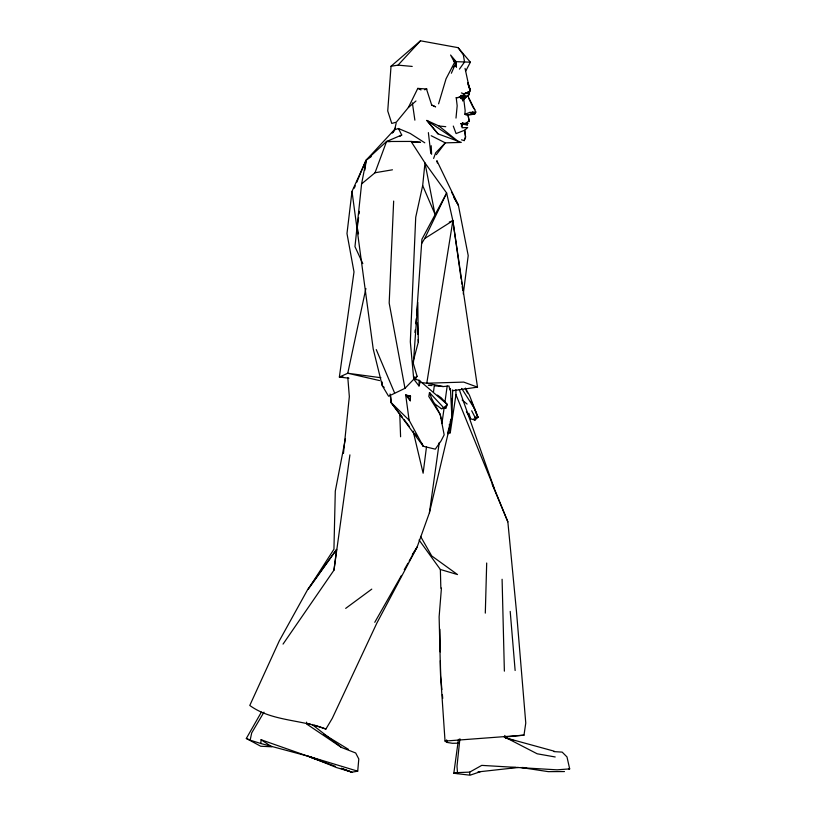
<?xml version="1.0" encoding="UTF-8"?>
<svg xmlns="http://www.w3.org/2000/svg" width="816" height="816" viewBox="0 0 816 816"><rect width="100%" height="100%" fill="white"/><g stroke="black" fill="none" stroke-linecap="round" stroke-linejoin="round"><path stroke-width="1.22" d="M461.907 95.839L461.071 98.665M455.991 118.075L457.174 105.794L456.215 97.696C459.785 98.308 467.252 91.841 462.346 98.481L461.356 97.512L461.417 96.359L463.57 98.726L463.366 96.013L463.855 96.655L463.315 99.062L463.366 96.013L465.763 96.421L468.466 95.033L469.955 91.066L465.049 68.391M418.996 385.958L419.118 380.287L413.681 379.022L418.996 385.958L420.403 381.327L419.118 380.287M314.486 725.169L325.89 729.055L332.285 718.335L376.829 623.149L417.129 547.036L429.42 512.754L451.901 417.364L452.666 389.854M485.306 613.122L486.693 563.009M461.142 98.501L461.825 97.43L461.448 95.778L461.04 98.491L461.081 97.318L461.989 96.798M461.55 98.287L461.795 95.717M393.659 201.073L389.181 303.052L404.971 388.334L388.579 396.209L382.286 385.723L373.218 349.013L351.992 191.403L366.2 160.13L394.25 129.877L398.463 128.52L410.183 133.436L424.799 142.81M306.561 722.14L307.173 724.373L341.414 747.425L355.684 752.984L358.795 758.972L357.714 771.181L309.835 756.677L260.875 743.519L261.079 739.745L322.708 761.42M410.254 400.768L408.337 396.902L405.695 394.954L410.254 400.768L410.509 396.076L405.695 394.954L409.112 420.199L423.239 446.26L435.285 449.167L441.007 440.997L444.169 434.857L440.222 414.467L431.572 398.361L429.502 392.557L428.788 396.443L440.222 414.467L441.028 418.557M464.069 93.922L464.294 95.044L461.927 96.247L461.04 98.491L461.234 95.747L461.785 96.676L461.142 96.512M468.231 96.696L468.466 95.033L468.231 96.696L475.82 112.037L474.494 114.23L466.232 115.056L464.906 114.22L465.14 110.425L463.366 96.013M461.02 95.35L460.969 97.634L461.683 97.379M461.927 96.247L463.865 95.217L459.469 97.104L464.294 95.044L461.397 96.543L461.04 98.491L461.234 95.747M465.793 70.921L470.383 62.189L458.113 47.665L420.485 40.8L391.027 66.249L387.733 110.966L391.762 123.43L396.311 122.176L408.377 107.528L415.976 100.99M463.243 98.155L462.59 98.42L463.417 97.094L463.478 95.921L462.794 95.931L463.468 96.472L462.335 99.317L463.6 96.145L462.335 99.317M441.436 588.071L439.12 616.855L440.599 675.77L445.036 741.071L446.893 742.397L452.329 743.284L458.398 743.172M461.683 95.696L461.489 98.41M461.387 97.675L460.428 97.767L460.54 96.502L461.54 96.757M461.448 95.778L461.04 98.491L461.224 96.268M414.936 332.5L415.171 329.99M415.762 323.738L416.231 318.74M416.588 314.986L421.923 239.251L446.658 193.035L424.973 162.925L411.06 141.433L386.56 141.494L366.2 160.13L361.59 183.906L354.97 246.636L362.804 263.609M461.04 98.491L461.326 96.278M422.678 185.569L424.973 162.925L434.948 214.118L422.678 185.569L415.721 217.229L410.326 341.843L413.743 379.267L404.971 388.334M343.454 453.441L349.34 396.637L347.8 377.502M463.825 97.675L464.069 95.829L466.436 96.778L463.304 99.338L463.264 97.757L462.407 97.492L463.264 97.757L463.304 99.338L464.661 96.482L463.498 95.982L463.825 97.675L465.671 97.624L465.834 96.4L463.855 96.655L465.834 96.4M459.898 738.735L457.001 766.193L457.46 772.619L453.818 773.272L458.439 739.388M351.992 191.403L346.984 233.549L354.001 271.922L339.364 377.053L348.942 378.206M464.906 114.22L469.751 112.455L474.494 114.23L467.425 114.76L467.986 114.781L469.241 121.635L468.017 114.77M466.732 124.522L467.507 125.062L461.081 123.797L462.386 124.511L461.989 127.745L467.69 127.551L464.692 130.223L465.61 137.037L464.222 140.607L461.489 139.811M283.04 644.099L333.979 570.16L336.59 549.464L307.836 589.264L279.276 640.897L249.778 705.452C271.544 721.354 301.247 719.406 325.89 729.055M426.493 446.852L423.127 473.209L413.141 431.134M433.531 391.639L434.336 385.366M463.274 293.974L468.211 255.592L458.398 205.275L436.876 160.681L437.345 162.996M464.008 95.095L462.743 101.011L464.579 96.502M358.591 217.648L357.265 227.654L358.53 233.886M359.091 213.894L359.417 211.395M364.874 170.136L366.2 160.13L371.28 156.539M467.833 82.589L469.924 88.699L469.955 91.066M333.979 570.16L349.911 454.869M429.42 512.754L439.273 442.445M441.915 423.616L444.21 407.296M444.914 402.268L447.199 385.948M504.247 737.072L523.994 735.155L525.769 723.047L516.446 611.164L507.848 521.832L455.96 394.699L455.858 389.65M447.923 433.745L450.248 432.776L455.96 394.699M464.518 96.849L464.161 99.073L465.763 96.421M455.318 66.555L456.113 61.669L450.585 55.019L455.41 63.954L451.37 73.236M463.09 96.441L463.182 95.9M345.454 438.539L335.294 491.11L333.938 549.239L308.142 589.376L336.59 549.464M260.875 743.519L250.145 740.183L251.695 732.931L263.976 712.174M365.884 288.517L347.769 373.249L339.364 377.053L342.893 376.553M396.137 123.328L394.546 130.132L392.323 133.151M413.212 361.447L418.322 342.037L417.772 302.481L413.355 363.569L417.068 376.278L415.477 379.185L414.701 376.849M447.566 433.276L451.901 417.364L450.442 388.477M469.047 93.075L468.16 96.115L469.506 93.483L468.455 95.054M451.727 400.534L452.431 398.157M433.622 158.437L435.632 152.867L445.312 142.861L461.285 142.412L437.978 133.844L426.85 120.442L438.937 126.001L458.612 141.79L426.85 120.442L437.978 133.844M361.59 183.906L375.023 172.747L386.56 141.494L401.727 135.017L398.463 128.52M438.59 103.826L446.036 78.826L454.767 62.057M450.095 422.107L451.901 417.364M464.141 140.627L465.528 137.057L464.62 130.244L456.073 133.569L453.288 126.062M433.643 403.073L441.354 408.673L445.862 408.163L447.321 404.471L441.283 397.861L437.396 395.087M354.307 188.149L355.276 185.824M356.725 182.325L365.456 161.395M421.566 243.668L424.697 238.527L446.658 193.035L452.86 220.718L477.503 387.151L452.37 390.772M408.377 107.528L417.792 88.393L426.952 89.036L424.534 89.75M393.169 132.202L395.444 127.939M462.386 124.511L461.356 126.296L462.856 122.91L463.6 123.614L466.324 122.941L469.373 120.574M404.267 569.701L407.939 563.224M409.173 561.071L417.129 547.036L412.366 554.554M374.768 622.312L401.472 575.433M261.079 739.745L271.769 746.793L260.722 746.242L246.33 738.46L261.385 712.103M463.417 97.094L462.56 98.226L463.264 97.757L463.09 98.481L461.836 98.328M459.459 69.125L464.539 61.996L463.315 54.815L458.113 47.665M436.336 154.642L445.312 142.861L431.205 135.731M463.58 97.696L462.346 98.481L459.938 97.339L461.57 95.513L463.865 95.217L459.938 97.339L456.215 97.696M460.969 97.634L461.744 96.788L460.938 96.553L461.785 96.186M391.027 66.249L398.045 65.137L420.485 40.8M413.743 379.267L417.068 376.278M453.125 67.045L454.991 65.545M345.678 608.389L371.78 589.121M399.697 136.456L401.727 135.017M424.697 238.527L452.86 220.718L461.152 279.072M464.294 95.044L459.469 97.104M457.46 772.619L469.7 772.12L481.746 765.377L557.114 769.835L569.67 768.886L566.987 756.922L562.183 752.117L553.962 751.607M463.804 97.145L461.356 97.512L462.998 98.297M467.629 92.402L464.335 93.779L467.701 93.31M464.008 93.86L468.537 91.994L464.008 93.86L461.387 92.922M475.769 418.088L477.931 417.231L469.445 395.26L465.375 388.13M463.641 98.053L462.264 97.532M460.428 97.767L461.489 97.359L460.54 96.502M408.337 396.902L410.509 396.076M449.279 222.044L452.86 220.718L426.788 383.214L443.17 386.549L448.994 385.999L449.83 389.977M445.036 741.071L523.994 735.155M518.344 767.448L480.532 771.64L470.067 775.2L453.818 773.272L457.99 773.466M441.354 408.673L443.812 407.878L445.862 408.163M461.703 95.839L463.865 95.217M463.6 123.614L461.948 124.022L462.152 124.93L462.856 122.91L461.948 124.022L462.366 124.879L461.275 123.757L462.57 124.471L462.162 123.318M469.751 112.455L475.82 112.037L474.463 114.24L472.372 113.036L472.668 111.904L474.494 114.23L469.873 112.424M307.173 724.373L310.07 723.823M357.714 771.181L351.941 772.201L336.416 767.519L309.835 756.677M465.242 123.848L468.16 123.359L467.262 123.022M375.023 172.747L392.445 169.81M568.793 769.009L569.67 768.886M478.013 771.854L480.532 771.64M464.488 124.032L461.234 123.838L462.203 124.012M510.785 767.601L515.824 767.438M564.478 771.559L548.27 771.64L520.843 767.499M386.56 141.494L390.334 141.586M412.978 142.127L420.526 142.31L411.06 141.433M470.383 62.189L456.113 61.669L453.492 59.803L455.41 63.954L456.113 61.669L456.44 67.351M471.679 410.754L474.922 417.078L477.931 417.231L474.657 408.836L461.652 388.416M522.107 767.479L525.871 767.723M428.349 385.295L432.052 385.601M434.52 385.815L443.17 386.549M398.045 65.137L412.213 66.422M460.561 96.38L462.764 96.584M438.937 126.001L445.76 126.684M421.821 382.633L426.788 383.214L463.723 382.102L477.503 387.151M380.909 377.737L347.769 373.249L379.552 380.562M555.206 756.973L537.173 753.79L505.951 737.664L504.716 735.451M461.315 97.339L461.825 97.43L461.224 98.032L462.845 98.542M461.081 123.797L462.07 124.052L462.029 123.359M554.237 751.199L505.175 737.746L513.519 740.428M426.482 88.985L431.715 105.131L432.347 105.305M466.405 411.652L470.597 418.812L474.994 420.077L477.931 417.231L471.118 400.982M419.067 539.988L440.365 569.486L457.511 574.556L431.705 555.92L420.546 536.357M308.101 756.248L320.025 760.328M311.508 757.789L335.294 766.265M341.241 768.386L351.941 772.201L341.414 768.315M461.275 123.757L462.111 124.083L461.387 123.797M431.715 105.131L435.622 106.855L433.439 105.825M246.33 738.46L250.145 740.183M459.938 97.339L462.346 98.481M417.792 88.393L421.036 89.954M462.56 98.226L463.09 98.481L462.998 97.665M461.081 97.318L461.734 97.665M323.942 734.339L348.483 749.384M461.417 96.359L463.131 97.471M465.671 97.624L463.498 95.982M312.018 724.404L341.414 747.425M462.142 400.054L467.078 404.053M473.606 418.955L474.994 420.077L474.922 417.078M420.403 381.327L447.321 404.471L443.812 407.878L429.502 392.557L429.981 394.791M384.193 387.355L382.286 385.723L382.184 382.01M390.058 393.955L391.15 402.625L409.112 420.199M472.933 107.039L474.871 109.568M390.772 396.494L391.15 402.625L402.472 417.466M403.981 419.444L409.265 426.37M414.548 433.286L416.813 436.254M391.15 402.625L423.239 446.26L421.821 443.21M453.9 197.625L458.398 205.275L451.462 191.933M465.293 388.457L467.517 392.965M468.823 98.512L472.423 105.978M492.181 484.265L507.848 521.832M376.258 349.595L394.628 393.016M467.915 84.211L469.781 88.924L469.598 91.137L469.924 88.699M459.275 389.538L494.374 488.855M468.874 413.212L470.597 418.812M412.376 102.898L414.875 120.156M461.509 281.551L461.866 284.039M462.213 286.518L462.743 290.241M428.38 132.631L430.797 153.551M449.32 424.432L450.248 432.776M441.905 689.591L440.599 675.77L440.365 660.685M442.374 694.62L442.731 698.394M446.658 739.877L446.893 742.397M510.204 611.398L515.131 670.497M417.374 323.054L417.945 334.448M418.19 339.507L418.322 342.037M431.195 145.707L431.603 154.295M399.779 413.845L400.595 436.764M440.365 569.486L440.844 588.224M502.095 579.268L504.37 671.15M469.7 772.12L469.73 774.445M439.895 629.269L440.232 651.892"/></g></svg>
